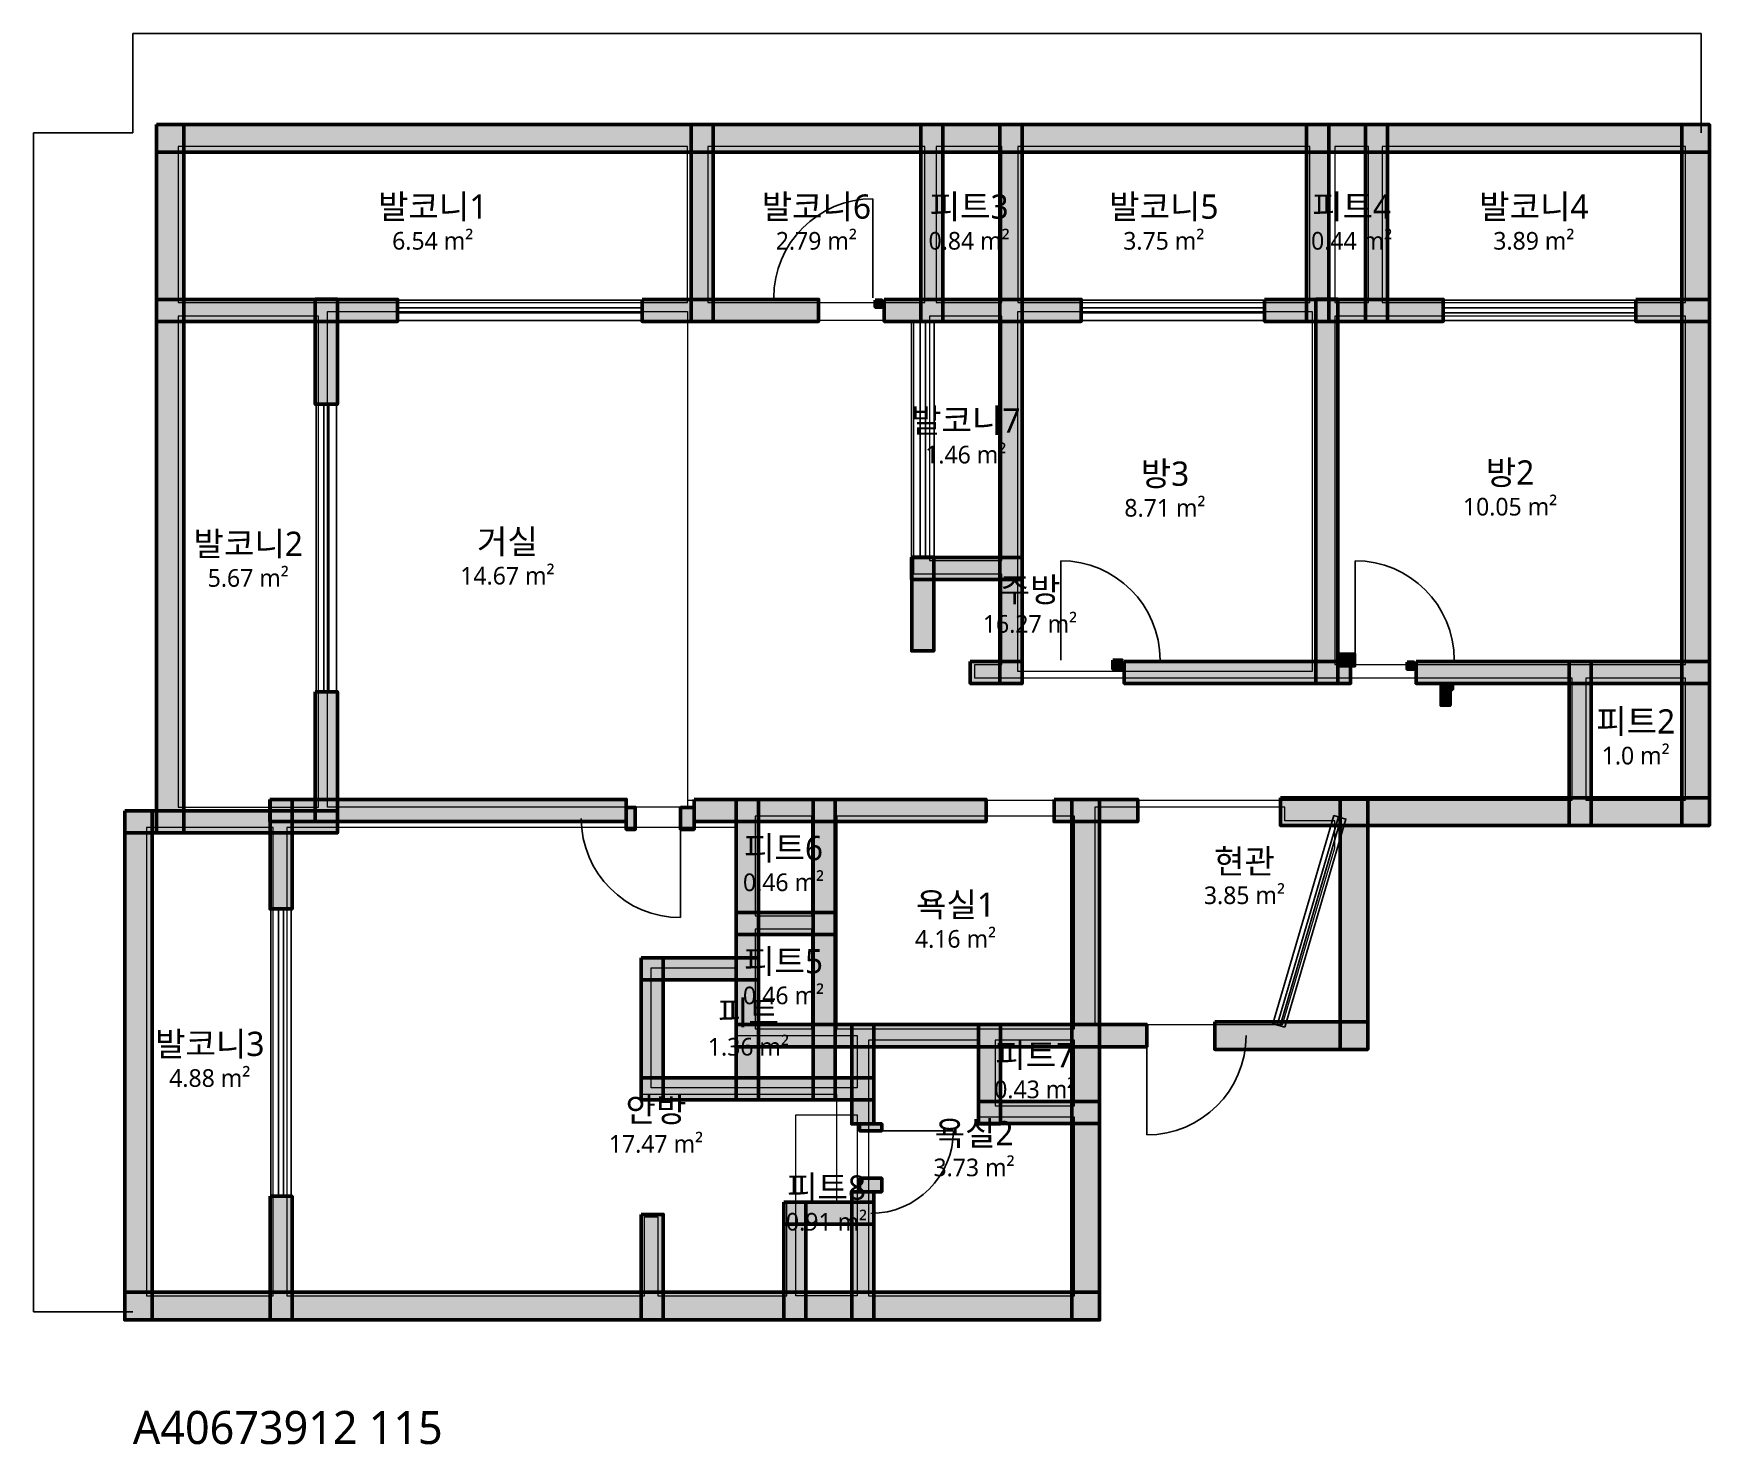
# Model space of a CAD drawing. Header units: millimetres. Extents: x -900 to 14296, y -1204 to 11593.
import ezdxf

# ---------------------------------------------------------------- set-up
doc = ezdxf.new("R2010")
doc.units = ezdxf.units.MM
for name, color, linetype, lineweight in [('A-ANNO-DIMS', 3, 'Continuous', 13), ('A-AREA', 9, 'Continuous', 13), ('A-AREA-IDEN', 7, 'Continuous', 18), ('A-DOOR', 4, 'Continuous', 25), ('A-GLAZ', 5, 'Continuous', 25), ('A-WALL-EXTR', 7, 'Continuous', 50), ('A-WALL-PATT', 8, 'Continuous', 9), ('A-WALL-PRTN', 8, 'Continuous', 35), ('A-WALL-STRC', 7, 'Continuous', 50)]:
    doc.layers.add(name, color=color, linetype=linetype, lineweight=lineweight)
doc.styles.add('OpenSansCondensed-Light', font='OpenSansCondensed-Light.ttf')
doc.styles.get("Standard").update_dxf_attribs({"font": 'malgun.ttf'})
doc.dimstyles.new('EZDXF', dxfattribs={"dimtxt": 0.25, "dimasz": 0.175, "dimexe": 0.375, "dimexo": 0.125, "dimgap": 0.1, "dimtad": 1, "dimlfac": 100, "dimzin": 12, "dimdsep": 46, "dimtxsty": 'OpenSansCondensed-Light', "dimblk": 'ARCHTICK', "dimcen": 2.5, "dimazin": 3, "dimtfac": 0.5, "dimtmove": 2, "dimatfit": 3})

# ---------------------------------------------------------------- blocks, each defined once
blk = doc.blocks.new('JJ-DOOR-SWING')
blk.add_line((0, 0), (0, 1000))
blk.add_arc((0, 0), 1000, 0, 90)
blk = doc.blocks.new('JJ-WIN-DOUBLE')
for p, q in [((0, 120), (1000, 120)), ((0, -120), (1000, -120))]:
    blk.add_line(p, q)
blk.add_lwpolyline([(0, -500), (1000, -500), (1000, 500), (0, 500)], close=True)
blk = doc.blocks.new('_ARCHTICK')
at = {"color": 0, "linetype": 'BYBLOCK', "const_width": 0.15}
blk.add_lwpolyline([(-0.5, -0.5), (0.5, 0.5)], dxfattribs=at)

msp = doc.modelspace()

# ---------------------------------------------------------------- hatches: boundary and pattern name
at = {"layer": 'A-WALL-PATT'}
h = msp.add_hatch(color=8, dxfattribs=at)
h.dxf.hatch_style = 1
h.paths.add_polyline_path([(213.4, 10766.1), (14296.3, 10766.1), (14296.3, 10516.1), (213.4, 10516.1)])
h = msp.add_hatch(color=8, dxfattribs=at)
h.dxf.hatch_style = 1
h.paths.add_polyline_path([(213.6, 10766.3), (463.6, 10766.3), (463.6, 4342.7), (213.6, 4342.7)])
h = msp.add_hatch(color=8, dxfattribs=at)
h.dxf.hatch_style = 1
h.paths.add_polyline_path([(5061.5, 10766.3), (5261.5, 10766.3), (5261.5, 8980.8), (5061.5, 8980.8)])
h = msp.add_hatch(color=8, dxfattribs=at)
h.dxf.hatch_style = 1
h.paths.add_polyline_path([(7144.6, 10766.3), (7344.6, 10766.3), (7344.6, 8980.8), (7144.6, 8980.8)])
h = msp.add_hatch(color=8, dxfattribs=at)
h.dxf.hatch_style = 1
h.paths.add_polyline_path([(7862.9, 10766.3), (8062.9, 10766.3), (8062.9, 5697.2), (7862.9, 5697.2)])
h = msp.add_hatch(color=8, dxfattribs=at)
h.dxf.hatch_style = 1
h.paths.add_polyline_path([(10643.8, 10766.3), (10843.8, 10766.3), (10843.8, 8980.8), (10643.8, 8980.8)])
h = msp.add_hatch(color=8, dxfattribs=at)
h.dxf.hatch_style = 1
h.paths.add_polyline_path([(11177.4, 10766.3), (11377.4, 10766.3), (11377.4, 8980.8), (11177.4, 8980.8)])
h = msp.add_hatch(color=8, dxfattribs=at)
h.dxf.hatch_style = 1
h.paths.add_polyline_path([(14046.1, 10766.3), (14296.1, 10766.3), (14296.1, 4410.4), (14046.1, 4410.4)])
h = msp.add_hatch(color=8, dxfattribs=at)
h.dxf.hatch_style = 1
h.paths.add_polyline_path([(213.4, 9181.4), (2401.2, 9181.4), (2401.2, 8981.4), (213.4, 8981.4)])
h = msp.add_hatch(color=8, dxfattribs=at)
h.dxf.hatch_style = 1
h.paths.add_polyline_path([(1654.7, 9182), (1854.7, 9182), (1854.7, 8229.7), (1654.7, 8229.7)])
h = msp.add_hatch(color=8, dxfattribs=at)
h.dxf.hatch_style = 1
h.paths.add_polyline_path([(4617.7, 9181.4), (6218.5, 9181.4), (6218.5, 8981.4), (4617.7, 8981.4)])
h = msp.add_hatch(color=8, dxfattribs=at)
h.dxf.hatch_style = 1
h.paths.add_polyline_path([(6731.5, 9173.8), (6793.1, 9173.8), (6793.1, 9112.2), (6731.5, 9112.2)])
h = msp.add_hatch(color=8, dxfattribs=at)
h.dxf.hatch_style = 1
h.paths.add_polyline_path([(6813.6, 9181.4), (8599.1, 9181.4), (8599.1, 8981.4), (6813.6, 8981.4)])
h = msp.add_hatch(color=8, dxfattribs=at)
h.dxf.hatch_style = 1
h.paths.add_polyline_path([(10261.5, 9181.4), (11882.8, 9181.4), (11882.8, 8981.4), (10261.5, 8981.4)])
h = msp.add_hatch(color=8, dxfattribs=at)
h.dxf.hatch_style = 1
h.paths.add_polyline_path([(10725.9, 9182), (10925.9, 9182), (10925.9, 5697.2), (10725.9, 5697.2)])
h = msp.add_hatch(color=8, dxfattribs=at)
h.dxf.hatch_style = 1
h.paths.add_polyline_path([(13627.2, 9181.4), (14296.3, 9181.4), (14296.3, 8981.4), (13627.2, 8981.4)])
h = msp.add_hatch(color=8, dxfattribs=at)
h.dxf.hatch_style = 1
h.paths.add_polyline_path([(7061.9, 6841.8), (8063.5, 6841.8), (8063.5, 6641.8), (7061.9, 6641.8)])
h = msp.add_hatch(color=8, dxfattribs=at)
h.dxf.hatch_style = 1
h.paths.add_polyline_path([(7062.5, 6842.4), (7262.5, 6842.4), (7262.5, 5992.7), (7062.5, 5992.7)])
h = msp.add_hatch(color=8, dxfattribs=at)
h.dxf.hatch_style = 1
h.paths.add_polyline_path([(10926.4, 5970.6), (11082.4, 5970.6), (11082.4, 5850.6), (10926.4, 5850.6)])
h = msp.add_hatch(color=8, dxfattribs=at)
h.dxf.hatch_style = 1
h.paths.add_polyline_path([(7593.5, 5897.7), (8063.5, 5897.7), (8063.5, 5697.7), (7593.5, 5697.7)])
h = msp.add_hatch(color=8, dxfattribs=at)
h.dxf.hatch_style = 1
h.paths.add_polyline_path([(8886.4, 5910.6), (8968.5, 5910.6), (8968.5, 5828.5), (8886.4, 5828.5)])
h = msp.add_hatch(color=8, dxfattribs=at)
h.dxf.hatch_style = 1
h.paths.add_polyline_path([(8989.1, 5897.7), (11041.3, 5897.7), (11041.3, 5697.7), (8989.1, 5697.7)])
h = msp.add_hatch(color=8, dxfattribs=at)
h.dxf.hatch_style = 1
h.paths.add_polyline_path([(11554.4, 5890.1), (11616, 5890.1), (11616, 5828.5), (11554.4, 5828.5)])
h = msp.add_hatch(color=8, dxfattribs=at)
h.dxf.hatch_style = 1
h.paths.add_polyline_path([(11636.5, 5897.7), (14296.3, 5897.7), (14296.3, 5697.7), (11636.5, 5697.7)])
h = msp.add_hatch(color=8, dxfattribs=at)
h.dxf.hatch_style = 1
h.paths.add_polyline_path([(13024.4, 5898.3), (13224.4, 5898.3), (13224.4, 4410.4), (13024.4, 4410.4)])
h = msp.add_hatch(color=8, dxfattribs=at)
h.dxf.hatch_style = 1
h.paths.add_polyline_path([(1654.7, 5623.3), (1854.7, 5623.3), (1854.7, 4445.3), (1654.7, 4445.3)])
h = msp.add_hatch(color=8, dxfattribs=at)
h.dxf.hatch_style = 1
h.paths.add_polyline_path([(11862.3, 5684.9), (11964.9, 5684.9), (11964.9, 5643.8), (11862.3, 5643.8)])
h = msp.add_hatch(color=8, dxfattribs=at)
h.dxf.hatch_style = 1
h.paths.add_polyline_path([(11862.3, 5643.8), (11862.3, 5500.2), (11944.4, 5500.2), (11944.4, 5643.8)])
h = msp.add_hatch(color=8, dxfattribs=at)
h.dxf.hatch_style = 1
h.paths.add_polyline_path([(1243.7, 4645.8), (4474, 4645.8), (4474, 4445.8), (1243.7, 4445.8)])
h = msp.add_hatch(color=8, dxfattribs=at)
h.dxf.hatch_style = 1
h.paths.add_polyline_path([(1244.3, 4646.4), (1444.3, 4646.4), (1444.3, 3653.1), (1244.3, 3653.1)])
h = msp.add_hatch(color=8, dxfattribs=at)
h.dxf.hatch_style = 1
h.paths.add_polyline_path([(4474, 4574), (4556.1, 4574), (4556.1, 4374), (4474, 4374)])
h = msp.add_hatch(color=8, dxfattribs=at)
h.dxf.hatch_style = 1
h.paths.add_polyline_path([(4966.6, 4574), (5089.7, 4574), (5089.7, 4374), (4966.6, 4374)])
h = msp.add_hatch(color=8, dxfattribs=at)
h.dxf.hatch_style = 1
h.paths.add_polyline_path([(5089.7, 4645.8), (7737.2, 4645.8), (7737.2, 4445.8), (5089.7, 4445.8)])
h = msp.add_hatch(color=8, dxfattribs=at)
h.dxf.hatch_style = 1
h.paths.add_polyline_path([(5472, 4646.4), (5672, 4646.4), (5672, 1920.9), (5472, 1920.9)])
h = msp.add_hatch(color=8, dxfattribs=at)
h.dxf.hatch_style = 1
h.paths.add_polyline_path([(6169.8, 4646.4), (6369.8, 4646.4), (6369.8, 1920.9), (6169.8, 1920.9)])
h = msp.add_hatch(color=8, dxfattribs=at)
h.dxf.hatch_style = 1
h.paths.add_polyline_path([(8352.8, 4645.8), (9112.2, 4645.8), (9112.2, 4445.8), (8352.8, 4445.8)])
h = msp.add_hatch(color=8, dxfattribs=at)
h.dxf.hatch_style = 1
h.paths.add_polyline_path([(8515.2, 4646.4), (8765.2, 4646.4), (8765.2, -73.9), (8515.2, -73.9)])
h = msp.add_hatch(color=8, dxfattribs=at)
h.dxf.hatch_style = 1
h.paths.add_polyline_path([(10405.1, 4660.6), (14296.3, 4660.6), (14296.3, 4410.6), (10405.1, 4410.6)])
h = msp.add_hatch(color=8, dxfattribs=at)
h.dxf.hatch_style = 1
h.paths.add_polyline_path([(10947.1, 4660.8), (11197.1, 4660.8), (11197.1, 2378.6), (10947.1, 2378.6)])
h = msp.add_hatch(color=8, dxfattribs=at)
h.dxf.hatch_style = 1
h.paths.add_polyline_path([(-73.9, 4543.2), (1855.3, 4543.2), (1855.3, 4343.2), (-73.9, 4343.2)])
h = msp.add_hatch(color=8, dxfattribs=at)
h.dxf.hatch_style = 1
h.paths.add_polyline_path([(-73.7, 4543.8), (176.3, 4543.8), (176.3, -73.9), (-73.7, -73.9)])
h = msp.add_hatch(color=8, dxfattribs=at)
h.dxf.hatch_style = 1
h.paths.add_polyline_path([(5471.4, 3619.7), (6370.3, 3619.7), (6370.3, 3419.7), (5471.4, 3419.7)])
h = msp.add_hatch(color=8, dxfattribs=at)
h.dxf.hatch_style = 1
h.paths.add_polyline_path([(4609.5, 3209.2), (5672.5, 3209.2), (5672.5, 3009.2), (4609.5, 3009.2)])
h = msp.add_hatch(color=8, dxfattribs=at)
h.dxf.hatch_style = 1
h.paths.add_polyline_path([(4610, 3209.8), (4810, 3209.8), (4810, 1920.9), (4610, 1920.9)])
h = msp.add_hatch(color=8, dxfattribs=at)
h.dxf.hatch_style = 1
h.paths.add_polyline_path([(5471.4, 2603.8), (9194.3, 2603.8), (9194.3, 2403.8), (5471.4, 2403.8)])
h = msp.add_hatch(color=8, dxfattribs=at)
h.dxf.hatch_style = 1
h.paths.add_polyline_path([(6518.7, 2604.4), (6718.7, 2604.4), (6718.7, 1703.4), (6518.7, 1703.4)])
h = msp.add_hatch(color=8, dxfattribs=at)
h.dxf.hatch_style = 1
h.paths.add_polyline_path([(7667.9, 2604.4), (7867.9, 2604.4), (7867.9, 1705.5), (7667.9, 1705.5)])
h = msp.add_hatch(color=8, dxfattribs=at)
h.dxf.hatch_style = 1
h.paths.add_polyline_path([(9810, 2628.8), (11197.3, 2628.8), (11197.3, 2378.8), (9810, 2378.8)])
h = msp.add_hatch(color=8, dxfattribs=at)
h.dxf.hatch_style = 1
h.paths.add_polyline_path([(4609.5, 2121.5), (6719.2, 2121.5), (6719.2, 1921.5), (4609.5, 1921.5)])
h = msp.add_hatch(color=8, dxfattribs=at)
h.dxf.hatch_style = 1
h.paths.add_polyline_path([(7667.4, 1906), (8765.4, 1906), (8765.4, 1706), (7667.4, 1706)])
h = msp.add_hatch(color=8, dxfattribs=at)
h.dxf.hatch_style = 1
h.paths.add_polyline_path([(6590.5, 1703.4), (6790.5, 1703.4), (6790.5, 1641.8), (6590.5, 1641.8)])
h = msp.add_hatch(color=8, dxfattribs=at)
h.dxf.hatch_style = 1
h.paths.add_polyline_path([(6518.7, 1087.7), (6718.7, 1087.7), (6718.7, -73.9), (6518.7, -73.9)])
h = msp.add_hatch(color=8, dxfattribs=at)
h.dxf.hatch_style = 1
h.paths.add_polyline_path([(6590.5, 1210.9), (6790.5, 1210.9), (6790.5, 1087.7), (6590.5, 1087.7)])
h = msp.add_hatch(color=8, dxfattribs=at)
h.dxf.hatch_style = 1
h.paths.add_polyline_path([(1244.3, 1046.7), (1444.3, 1046.7), (1444.3, -73.9), (1244.3, -73.9)])
h = msp.add_hatch(color=8, dxfattribs=at)
h.dxf.hatch_style = 1
h.paths.add_polyline_path([(5902.4, 992.7), (6719.2, 992.7), (6719.2, 792.7), (5902.4, 792.7)])
h = msp.add_hatch(color=8, dxfattribs=at)
h.dxf.hatch_style = 1
h.paths.add_polyline_path([(5903, 993.3), (6103, 993.3), (6103, -73.9), (5903, -73.9)])
h = msp.add_hatch(color=8, dxfattribs=at)
h.dxf.hatch_style = 1
h.paths.add_polyline_path([(4610, 882.5), (4810, 882.5), (4810, -73.9), (4610, -73.9)])
h = msp.add_hatch(color=8, dxfattribs=at)
h.dxf.hatch_style = 1
h.paths.add_polyline_path([(-73.9, 176.3), (8765.4, 176.3), (8765.4, -73.7), (-73.9, -73.7)])

# ---------------------------------------------------------------- linework, layer by layer
at = {"layer": 'A-AREA'}
for points in [[(410.5, 10569.3), (410.5, 9153.2), (5028.1, 9153.2), (5028.1, 10569.3)], [(5212.8, 10569.3), (5212.8, 9153.2), (7183, 9153.2), (7183, 10569.3)], [(7285.6, 10569.3), (7285.6, 9153.2), (7880.8, 9153.2), (7880.8, 10569.3)], [(8024.5, 10569.3), (8024.5, 9153.2), (10671.9, 9153.2), (10671.9, 10569.3)], [(10897.7, 10569.3), (10897.7, 9153.2), (11205.5, 9153.2), (11205.5, 10569.3)], [(11328.7, 10569.3), (11328.7, 9153.2), (14078.7, 9153.2), (14078.7, 10569.3)], [(410.5, 9030.1), (410.5, 4576.6), (1682.9, 4576.6), (1682.9, 9030.1)], [(1765, 4576.6), (1765, 9071.1), (5028.1, 9071.1), (5028.1, 4576.6)], [(5028.1, 8989.1), (5028.1, 4638.2), (13052.6, 4638.2), (13052.6, 5746.4), (7634.5, 5746.4), (7634.5, 5869.6), (7880.8, 5869.6), (7880.8, 6690.5), (7080.4, 6690.5), (7080.4, 8989.1)], [(7224.1, 6813.6), (7880.8, 6813.6), (7880.8, 9030.1), (7224.1, 9030.1)], [(8024.5, 5808), (8024.5, 9071.1), (10692.5, 9071.1), (10692.5, 5808)], [(10897.7, 9030.1), (10897.7, 5869.6), (14078.7, 5869.6), (14078.7, 9030.1)], [(13175.7, 5746.4), (13175.7, 4638.2), (14078.7, 4638.2), (14078.7, 5746.4)], [(8722.3, 4576.6), (8722.3, 2606.4), (10425.7, 2606.4), (10897.7, 4207.2), (10897.7, 4453.5), (10446.2, 4453.5), (10446.2, 4576.6)], [(5643.8, 4494.5), (5643.8, 3591.5), (6156.9, 3591.5), (6156.9, 4494.5)], [(8537.5, 4494.5), (6382.6, 4494.5), (6382.6, 2565.4), (8537.5, 2565.4)], [(123.1, 143.7), (1272.4, 143.7), (1272.4, 4391.9), (123.1, 4391.9)], [(1395.6, 4391.9), (1395.6, 143.7), (4638.2, 143.7), (4638.2, 862), (4761.3, 862), (4761.3, 143.7), (5931.1, 143.7), (5931.1, 985.1), (6382.6, 985.1), (6382.6, 1970.2), (4617.7, 1970.2), (4617.7, 3201.6), (5479.6, 3201.6), (5479.6, 4391.9)], [(5643.8, 3468.4), (5643.8, 2565.4), (6156.9, 2565.4), (6156.9, 3468.4)], [(6567.3, 2503.8), (6567.3, 2031.8), (4699.8, 2031.8), (4699.8, 3119.5), (5479.6, 3119.5), (5479.6, 2503.8)], [(6670, 2462.8), (6670, 143.7), (8537.5, 143.7), (8537.5, 1765), (7675.6, 1765), (7675.6, 2462.8)], [(7819.2, 2462.8), (7819.2, 1867.6), (8537.5, 1867.6), (8537.5, 2462.8)], [(6013.2, 1785.5), (6567.3, 1785.5), (6567.3, 143.7), (6013.2, 143.7)]]:
    msp.add_lwpolyline(points, close=True, dxfattribs=at)
at = {"layer": 'A-GLAZ'}
for p, q in [((10377.8, 2600), (10931.9, 4488.1)), ((10403.8, 2592.3), (10957.9, 4480.4))]:
    msp.add_line(p, q, dxfattribs=at)
msp.add_lwpolyline([(10445, 2580.2), (10999.1, 4468.4), (10890.7, 4500.2), (10336.6, 2612.1)], close=True, dxfattribs=at)
at = {"layer": 'A-WALL-EXTR'}
for points in [[(213.4, 10766.1), (14296.3, 10766.1), (14296.3, 10516.1), (213.4, 10516.1)], [(213.6, 10766.3), (463.6, 10766.3), (463.6, 4342.7), (213.6, 4342.7)], [(14046.1, 10766.3), (14296.1, 10766.3), (14296.1, 4410.4), (14046.1, 4410.4)], [(6731.5, 9173.8), (6793.1, 9173.8), (6793.1, 9112.2), (6731.5, 9112.2)], [(8886.4, 5910.6), (8968.5, 5910.6), (8968.5, 5828.5), (8886.4, 5828.5)], [(11554.4, 5890.1), (11616, 5890.1), (11616, 5828.5), (11554.4, 5828.5)], [(11862.3, 5684.9), (11964.9, 5684.9), (11964.9, 5643.8), (11862.3, 5643.8)], [(11862.3, 5643.8), (11862.3, 5500.2), (11944.4, 5500.2), (11944.4, 5643.8)], [(8515.2, 4646.4), (8765.2, 4646.4), (8765.2, -73.9), (8515.2, -73.9)], [(10405.1, 4660.6), (14296.3, 4660.6), (14296.3, 4410.6), (10405.1, 4410.6)], [(10947.1, 4660.8), (11197.1, 4660.8), (11197.1, 2378.6), (10947.1, 2378.6)], [(-73.7, 4543.8), (176.3, 4543.8), (176.3, -73.9), (-73.7, -73.9)], [(9810, 2628.8), (11197.3, 2628.8), (11197.3, 2378.8), (9810, 2378.8)], [(-73.9, 176.3), (8765.4, 176.3), (8765.4, -73.7), (-73.9, -73.7)]]:
    msp.add_lwpolyline(points, close=True, dxfattribs=at)
at = {"layer": 'A-WALL-PRTN'}
msp.add_lwpolyline([(10926.4, 5970.6), (11082.4, 5970.6), (11082.4, 5850.6), (10926.4, 5850.6)], close=True, dxfattribs=at)
at = {"layer": 'A-WALL-STRC'}
for points in [[(5061.5, 10766.3), (5261.5, 10766.3), (5261.5, 8980.8), (5061.5, 8980.8)], [(7144.6, 10766.3), (7344.6, 10766.3), (7344.6, 8980.8), (7144.6, 8980.8)], [(7862.9, 10766.3), (8062.9, 10766.3), (8062.9, 5697.2), (7862.9, 5697.2)], [(10643.8, 10766.3), (10843.8, 10766.3), (10843.8, 8980.8), (10643.8, 8980.8)], [(11177.4, 10766.3), (11377.4, 10766.3), (11377.4, 8980.8), (11177.4, 8980.8)], [(213.4, 9181.4), (2401.2, 9181.4), (2401.2, 8981.4), (213.4, 8981.4)], [(1654.7, 9182), (1854.7, 9182), (1854.7, 8229.7), (1654.7, 8229.7)], [(4617.7, 9181.4), (6218.5, 9181.4), (6218.5, 8981.4), (4617.7, 8981.4)], [(6813.6, 9181.4), (8599.1, 9181.4), (8599.1, 8981.4), (6813.6, 8981.4)], [(10261.5, 9181.4), (11882.8, 9181.4), (11882.8, 8981.4), (10261.5, 8981.4)], [(10725.9, 9182), (10925.9, 9182), (10925.9, 5697.2), (10725.9, 5697.2)], [(13627.2, 9181.4), (14296.3, 9181.4), (14296.3, 8981.4), (13627.2, 8981.4)], [(7061.9, 6841.8), (8063.5, 6841.8), (8063.5, 6641.8), (7061.9, 6641.8)], [(7062.5, 6842.4), (7262.5, 6842.4), (7262.5, 5992.7), (7062.5, 5992.7)], [(7593.5, 5897.7), (8063.5, 5897.7), (8063.5, 5697.7), (7593.5, 5697.7)], [(8989.1, 5897.7), (11041.3, 5897.7), (11041.3, 5697.7), (8989.1, 5697.7)], [(11636.5, 5897.7), (14296.3, 5897.7), (14296.3, 5697.7), (11636.5, 5697.7)], [(13024.4, 5898.3), (13224.4, 5898.3), (13224.4, 4410.4), (13024.4, 4410.4)], [(1654.7, 5623.3), (1854.7, 5623.3), (1854.7, 4445.3), (1654.7, 4445.3)], [(1243.7, 4645.8), (4474, 4645.8), (4474, 4445.8), (1243.7, 4445.8)], [(1244.3, 4646.4), (1444.3, 4646.4), (1444.3, 3653.1), (1244.3, 3653.1)], [(4474, 4574), (4556.1, 4574), (4556.1, 4374), (4474, 4374)], [(4966.6, 4574), (5089.7, 4574), (5089.7, 4374), (4966.6, 4374)], [(5089.7, 4645.8), (7737.2, 4645.8), (7737.2, 4445.8), (5089.7, 4445.8)], [(5472, 4646.4), (5672, 4646.4), (5672, 1920.9), (5472, 1920.9)], [(6169.8, 4646.4), (6369.8, 4646.4), (6369.8, 1920.9), (6169.8, 1920.9)], [(8352.8, 4645.8), (9112.2, 4645.8), (9112.2, 4445.8), (8352.8, 4445.8)], [(-73.9, 4543.2), (1855.3, 4543.2), (1855.3, 4343.2), (-73.9, 4343.2)], [(5471.4, 3619.7), (6370.3, 3619.7), (6370.3, 3419.7), (5471.4, 3419.7)], [(4609.5, 3209.2), (5672.5, 3209.2), (5672.5, 3009.2), (4609.5, 3009.2)], [(4610, 3209.8), (4810, 3209.8), (4810, 1920.9), (4610, 1920.9)], [(5471.4, 2603.8), (9194.3, 2603.8), (9194.3, 2403.8), (5471.4, 2403.8)], [(6518.7, 2604.4), (6718.7, 2604.4), (6718.7, 1703.4), (6518.7, 1703.4)], [(7667.9, 2604.4), (7867.9, 2604.4), (7867.9, 1705.5), (7667.9, 1705.5)], [(4609.5, 2121.5), (6719.2, 2121.5), (6719.2, 1921.5), (4609.5, 1921.5)], [(7667.4, 1906), (8765.4, 1906), (8765.4, 1706), (7667.4, 1706)], [(6590.5, 1703.4), (6790.5, 1703.4), (6790.5, 1641.8), (6590.5, 1641.8)], [(6518.7, 1087.7), (6718.7, 1087.7), (6718.7, -73.9), (6518.7, -73.9)], [(6590.5, 1210.9), (6790.5, 1210.9), (6790.5, 1087.7), (6590.5, 1087.7)], [(1244.3, 1046.7), (1444.3, 1046.7), (1444.3, -73.9), (1244.3, -73.9)], [(5902.4, 992.7), (6719.2, 992.7), (6719.2, 792.7), (5902.4, 792.7)], [(5903, 993.3), (6103, 993.3), (6103, -73.9), (5903, -73.9)], [(4610, 882.5), (4810, 882.5), (4810, -73.9), (4610, -73.9)]]:
    msp.add_lwpolyline(points, close=True, dxfattribs=at)

# ---------------------------------------------------------------- block references
at = {"layer": 'A-DOOR'}
for p, xscale, yscale, rotation in [((6711, 9194.3), 0.9, -0.9, 180), ((4966.6, 4474), 0.9, 0.9, 180), ((6690.5, 1641.8), 0.75, 0.75, -90)]:
    msp.add_blockref('JJ-DOOR-SWING', p, dxfattribs=dict(at, xscale=xscale, yscale=yscale, rotation=rotation))
at = {"layer": 'A-DOOR', "xscale": 0.9}
for p, yscale in [((8414.4, 5910.6), 0.9), ((11082.4, 5910.6), 0.9), ((9194.3, 2503.8), -0.9)]:
    msp.add_blockref('JJ-DOOR-SWING', p, dxfattribs=dict(at, yscale=yscale))
at = {"layer": 'A-GLAZ', "yscale": 0.18470653890375588}
for p, xscale in [((2401.2, 9081.4), 2.2165), ((8599.1, 9081.4), 1.6623999999999997), ((11882.8, 9081.4), 1.7444000000000015)]:
    msp.add_blockref('JJ-WIN-DOUBLE', p, dxfattribs=dict(at, xscale=xscale))
at = {"layer": 'A-GLAZ', "rotation": 90}
for p, xscale, yscale in [((7162.5, 6834.1), 2.155, 0.20522948767083987), ((1754.7, 5623.3), 2.6064000000000007, 0.18470653890375588), ((1344.3, 1046.7), 2.6064, 0.18470653890375588)]:
    msp.add_blockref('JJ-WIN-DOUBLE', p, dxfattribs=dict(at, xscale=xscale, yscale=yscale))

# ---------------------------------------------------------------- texts
at = {"layer": 'A-AREA-IDEN'}
for s, insert, char_height, attachment_point in [('발코니1', (2719.3, 10011.25), 220, 5), ('발코니6', (6197.9, 10011.25), 220, 5), ('피트3', (7583.2, 10011.25), 220, 5), ('발코니5', (9348.2, 10011.25), 220, 5), ('피트4', (11051.6, 10011.25), 220, 5), ('발코니4', (12703.7, 10011.25), 220, 5), ('6.54 m²', (2719.3, 9711.25), 160, 5), ('2.79 m²', (6197.9, 9711.25), 160, 5), ('0.84 m²', (7583.2, 9711.25), 160, 5), ('3.75 m²', (9348.2, 9711.25), 160, 5), ('0.44 m²', (11051.6, 9711.25), 160, 5), ('3.89 m²', (12703.7, 9711.25), 160, 5), ('발코니7', (7552.45, 8071.85), 220, 5), ('1.46 m²', (7552.45, 7771.85), 160, 5), ('방3', (9358.5, 7589.55), 220, 5), ('방2', (12488.2, 7599.85), 220, 5), ('8.71 m²', (9358.5, 7289.55), 160, 5), ('10.05 m²', (12488.2, 7299.85), 160, 5), ('발코니2', (1046.7, 6953.35), 220, 5), ('거실', (3396.55, 6973.85), 220, 5), ('5.67 m²', (1046.7, 6653.35), 160, 5), ('14.67 m²', (3396.55, 6673.85), 160, 5), ('주방', (8135.28, 6536.76), 220, 5), ('16.27 m²', (8135.28, 6236.76), 160, 5), ('피트2', (13627.2, 5342.3), 220, 5), ('1.0 m²', (13627.2, 5042.3), 160, 5), ('피트6', (5900.35, 4193), 220, 5), ('현관', (10079.72857, 4075.74286), 220, 5), ('0.46 m²', (5900.35, 3893), 160, 5), ('욕실1', (7460.05, 3679.95), 220, 5), ('3.85 m²', (10079.72857, 3775.74286), 160, 5), ('4.16 m²', (7460.05, 3379.95), 160, 5), ('피트5', (5900.35, 3166.9), 220, 5), ('0.46 m²', (5900.35, 2866.9), 160, 5), ('피트', (5582.23333, 2701.7), 220, 5), ('발코니3', (697.75, 2417.8), 220, 5), ('1.36 m²', (5582.23333, 2401.7), 160, 5), ('피트7', (8178.35, 2315.2), 220, 5), ('4.88 m²', (697.75, 2117.8), 160, 5), ('0.43 m²', (8178.35, 2015.2), 160, 5), ('안방', (4743.72857, 1821.17143), 220, 5), ('욕실2', (7627.7, 1607.16667), 220, 5), ('17.47 m²', (4743.72857, 1521.17143), 160, 5), ('3.73 m²', (7627.7, 1307.16667), 160, 5), ('피트8', (6290.25, 1114.6), 220, 5), ('0.91 m²', (6290.25, 814.6), 160, 5), ('A40673912 115', (0, -900), 300, 1)]:
    msp.add_mtext(s, dxfattribs=dict(at, insert=insert, char_height=char_height, attachment_point=attachment_point))

# ---------------------------------------------------------------- dimensions: what is measured, and where the dimension line sits
at = {"layer": 'A-ANNO-DIMS'}
msp.add_linear_dim(base=(0, 11592.45631), p1=(0, 10692.45631), p2=(14222.4035, 10692.45631), dimstyle='EZDXF', dxfattribs=at).render()
msp.add_linear_dim(base=(-900, 0), p1=(0, 0), p2=(0, 10692.45631), angle=90, dimstyle='EZDXF', dxfattribs=at).render()

doc.saveas('drawing.dxf')
